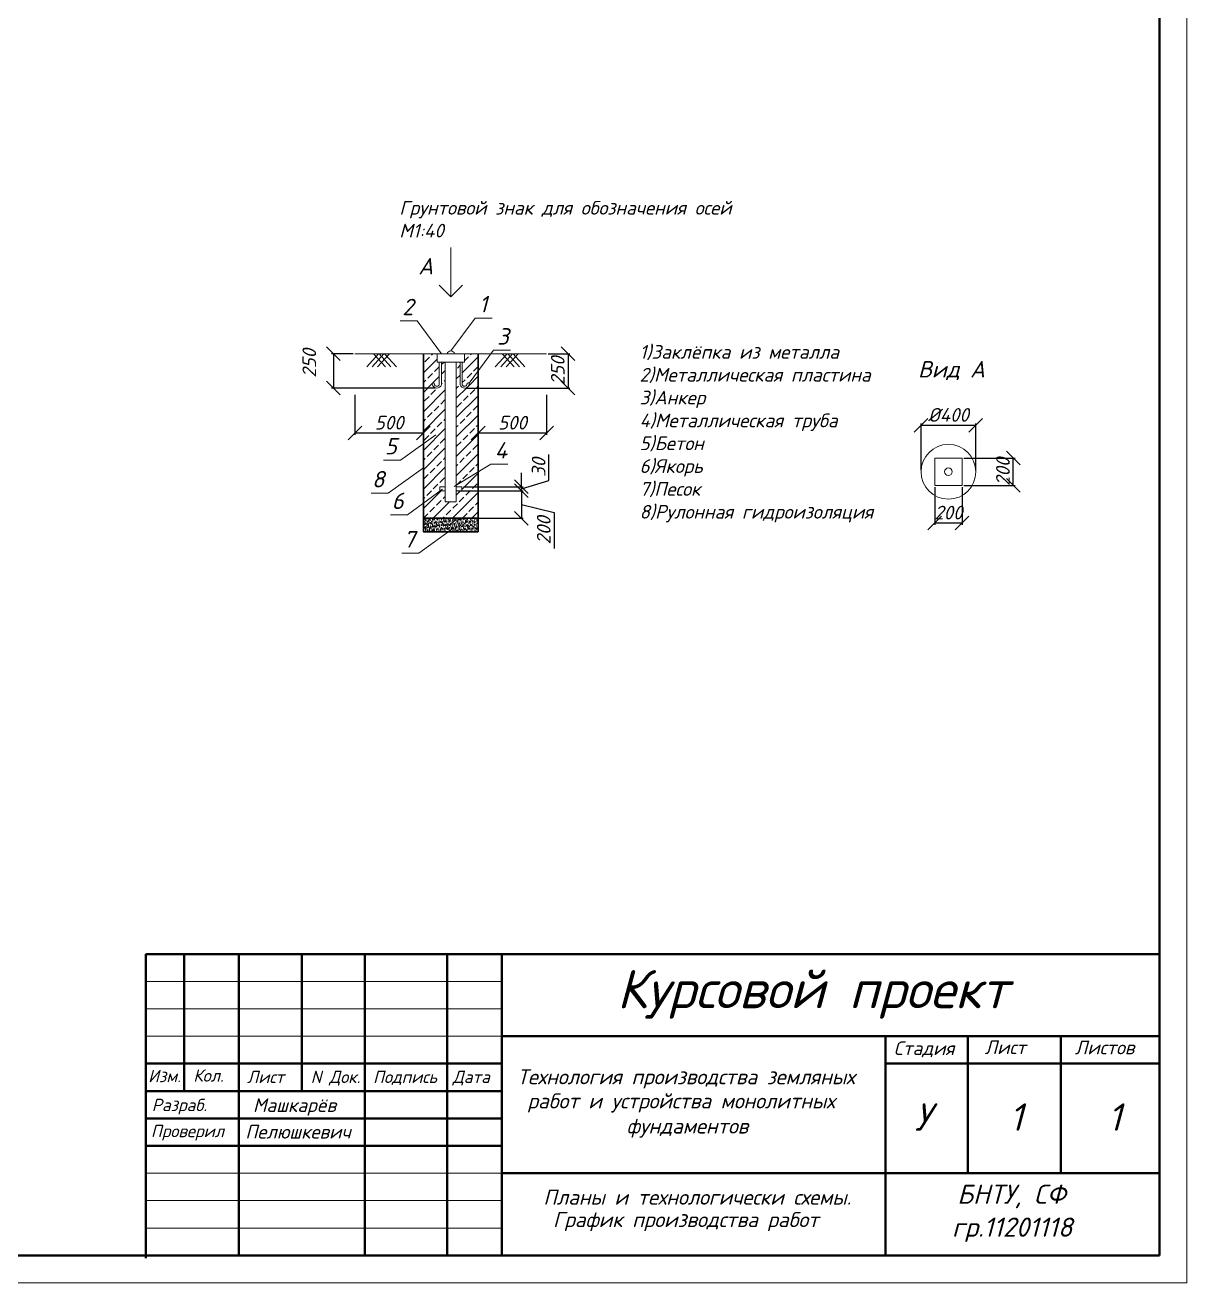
# Model space of a CAD drawing. Header units: millimetres. Extents: x 1422334 to 1587362, y 445536 to 446570.
# Drawn here: x 1587149.9 to 1587361.9, y 445975.7 to 446205.2 of the extents above; entities that cross this region are included whole.
import ezdxf

# ---------------------------------------------------------------- set-up
doc = ezdxf.new("R2010")
doc.units = ezdxf.units.MM
doc.header["$LTSCALE"] = 50
doc.layers.get('0').update_dxf_attribs({"lineweight": 13})
for name, color, linetype, lineweight in [('Buldoze', 7, 'Continuous', 13), ('камаз', 7, 'Continuous', 13), ('оси траншей размеры', 7, 'Continuous', 13), ('Слой 0.13', 7, 'Continuous', 9), ('текст', 7, 'Continuous', 30)]:
    doc.layers.add(name, color=color, linetype=linetype, lineweight=lineweight)
doc.styles.get("Standard").update_dxf_attribs({"font": 'isocpeui.ttf'})
doc.styles.add('стиль2', font='isocpeui.ttf')
doc.dimstyles.new('200', dxfattribs={"dimtxt": 2.5, "dimasz": 2.5, "dimexe": 0.3445, "dimexo": 0.3, "dimtad": 1, "dimlfac": 500, "dimtxsty": 'Standard', "dimblk": 'OBLIQUE', "dimcen": 2.5, "dimadec": 0, "dimazin": 0, "dimtfac": 1, "dimtmove": 0, "dimatfit": 3, "dimfxl": 1, "dimarcsym": 0})

# ---------------------------------------------------------------- blocks, each defined once
blk = doc.blocks.new('_Oblique')
at = {"color": 0, "linetype": 'ByBlock', "lineweight": -2}
blk.add_line((-0.5, -0.5), (0.5, 0.5), dxfattribs=at)
blk = doc.blocks.new('*D1943')
at = {"layer": 'Buldoze', "color": 0, "lineweight": -2, "ltscale": 10000, "transparency": 16777216}
for p, q in [((1587321.19, 446126.22), (1587330.56, 446126.22)), ((1587330.22, 446121.22), (1587330.22, 446126.22)), ((1587321.19, 446121.22), (1587330.56, 446121.22))]:
    blk.add_line(p, q, dxfattribs=at)
at = {"layer": 'Defpoints', "color": 0, "ltscale": 10000, "transparency": 16777216}
for p in [(1587320.89, 446126.22), (1587330.22, 446126.22), (1587320.89, 446121.22)]:
    blk.add_point(p, dxfattribs=at)
at = {"layer": 'Buldoze', "color": 0, "lineweight": -2, "ltscale": 10000, "transparency": 16777216, "xscale": 2.5, "yscale": 2.5, "zscale": 2.5}
for p, rotation in [((1587330.22, 446126.22), 90), ((1587330.22, 446121.22), 270)]:
    blk.add_blockref('_Oblique', p, dxfattribs=dict(at, rotation=rotation))
at = {"layer": 'Buldoze', "color": 0, "ltscale": 10000, "transparency": 16777216, "insert": (1587328.34, 446123.72), "char_height": 2.5, "attachment_point": 5, "rotation": 90}
blk.add_mtext('200', dxfattribs=at)
blk = doc.blocks.new('*D1944')
at = {"layer": 'Buldoze', "color": 0, "lineweight": -2, "ltscale": 10000, "transparency": 16777216}
for p, q in [((1587315.89, 446120.92), (1587315.89, 446114.06)), ((1587320.89, 446120.92), (1587320.89, 446114.06)), ((1587315.89, 446114.4), (1587320.89, 446114.4))]:
    blk.add_line(p, q, dxfattribs=at)
at = {"layer": 'Defpoints', "color": 0, "ltscale": 10000, "transparency": 16777216}
for p in [(1587315.89, 446121.22), (1587320.89, 446121.22), (1587320.89, 446114.4)]:
    blk.add_point(p, dxfattribs=at)
at = {"layer": 'Buldoze', "color": 0, "lineweight": -2, "ltscale": 10000, "transparency": 16777216, "xscale": 2.5, "yscale": 2.5, "zscale": 2.5, "rotation": 180}
blk.add_blockref('_Oblique', (1587315.89, 446114.4), dxfattribs=at)
at = {"layer": 'Buldoze', "color": 0, "lineweight": -2, "ltscale": 10000, "transparency": 16777216, "xscale": 2.5, "yscale": 2.5, "zscale": 2.5}
blk.add_blockref('_Oblique', (1587320.89, 446114.4), dxfattribs=at)
at = {"layer": 'Buldoze', "color": 0, "ltscale": 10000, "transparency": 16777216, "insert": (1587318.39, 446116.27), "char_height": 2.5, "attachment_point": 5}
blk.add_mtext('200', dxfattribs=at)
blk = doc.blocks.new('*D1945')
at = {"layer": 'Buldoze', "color": 0, "lineweight": -2, "ltscale": 10000, "transparency": 16777216}
for p, q in [((1587313.39, 446124.02), (1587313.39, 446132.56)), ((1587313.39, 446132.22), (1587323.39, 446132.22)), ((1587323.39, 446124.02), (1587323.39, 446132.56))]:
    blk.add_line(p, q, dxfattribs=at)
at = {"layer": 'Defpoints', "color": 0, "ltscale": 10000, "transparency": 16777216}
for p in [(1587323.39, 446132.22), (1587313.39, 446123.72), (1587323.39, 446123.72)]:
    blk.add_point(p, dxfattribs=at)
at = {"layer": 'Buldoze', "color": 0, "lineweight": -2, "ltscale": 10000, "transparency": 16777216, "xscale": 2.5, "yscale": 2.5, "zscale": 2.5, "rotation": 180}
blk.add_blockref('_Oblique', (1587313.39, 446132.22), dxfattribs=at)
at = {"layer": 'Buldoze', "color": 0, "lineweight": -2, "ltscale": 10000, "transparency": 16777216, "xscale": 2.5, "yscale": 2.5, "zscale": 2.5}
blk.add_blockref('_Oblique', (1587323.39, 446132.22), dxfattribs=at)
at = {"layer": 'Buldoze', "color": 0, "ltscale": 10000, "transparency": 16777216, "insert": (1587318.39, 446134.1), "char_height": 2.5, "attachment_point": 5}
blk.add_mtext('%%C400', dxfattribs=at)
blk = doc.blocks.new('*D1946')
at = {"layer": 'Buldoze', "color": 0, "lineweight": -2, "ltscale": 10000, "transparency": 16777216}
for p, q in [((1587228.87, 446120.25), (1587240.8, 446120.25)), ((1587240.45, 446120.25), (1587240.45, 446115.25)), ((1587240.45, 446117.75), (1587246.41, 446116.31)), ((1587228.87, 446115.25), (1587240.8, 446115.25)), ((1587246.41, 446116.31), (1587246.41, 446109.75))]:
    blk.add_line(p, q, dxfattribs=at)
at = {"layer": 'Defpoints', "color": 0, "ltscale": 10000, "transparency": 16777216}
for p in [(1587228.57, 446120.25), (1587228.57, 446115.25), (1587240.45, 446115.25)]:
    blk.add_point(p, dxfattribs=at)
at = {"layer": 'Buldoze', "color": 0, "lineweight": -2, "ltscale": 10000, "transparency": 16777216, "xscale": 2.5, "yscale": 2.5, "zscale": 2.5}
for p, rotation in [((1587240.45, 446120.25), 90), ((1587240.45, 446115.25), 270)]:
    blk.add_blockref('_Oblique', p, dxfattribs=dict(at, rotation=rotation))
at = {"layer": 'Buldoze', "color": 0, "ltscale": 10000, "transparency": 16777216, "insert": (1587244.53, 446113.03), "char_height": 2.5, "attachment_point": 5, "rotation": 90}
blk.add_mtext('200', dxfattribs=at)
blk = doc.blocks.new('*D1947')
at = {"layer": 'Buldoze', "color": 0, "lineweight": -2, "ltscale": 10000, "transparency": 16777216}
for p, q in [((1587245.49, 446122.14), (1587245.49, 446126.88)), ((1587240.45, 446121), (1587240.45, 446123.5)), ((1587240.45, 446120.63), (1587245.49, 446122.14)), ((1587229.87, 446121), (1587240.8, 446121)), ((1587229.87, 446120.25), (1587240.8, 446120.25)), ((1587240.45, 446120.25), (1587240.45, 446121)), ((1587240.45, 446120.25), (1587240.45, 446121)), ((1587240.45, 446120.25), (1587240.45, 446117.75))]:
    blk.add_line(p, q, dxfattribs=at)
at = {"layer": 'Defpoints', "color": 0, "ltscale": 10000, "transparency": 16777216}
for p in [(1587229.57, 446121), (1587229.57, 446120.25), (1587240.45, 446121)]:
    blk.add_point(p, dxfattribs=at)
at = {"layer": 'Buldoze', "color": 0, "lineweight": -2, "ltscale": 10000, "transparency": 16777216, "xscale": 2.5, "yscale": 2.5, "zscale": 2.5}
for p, rotation in [((1587240.45, 446121), 270), ((1587240.45, 446120.25), 90)]:
    blk.add_blockref('_Oblique', p, dxfattribs=dict(at, rotation=rotation))
at = {"layer": 'Buldoze', "color": 0, "ltscale": 10000, "transparency": 16777216, "insert": (1587243.61, 446124.51), "char_height": 2.5, "attachment_point": 5, "rotation": 90}
blk.add_mtext('30', dxfattribs=at)
blk = doc.blocks.new('*D1948')
at = {"layer": 'Buldoze', "color": 0, "lineweight": -2, "ltscale": 10000, "transparency": 16777216}
for p, q in [((1587210.07, 446137.77), (1587210.07, 446130.46)), ((1587222.57, 446137.77), (1587222.57, 446130.46)), ((1587210.07, 446130.81), (1587222.57, 446130.81))]:
    blk.add_line(p, q, dxfattribs=at)
at = {"layer": 'Defpoints', "color": 0, "ltscale": 10000, "transparency": 16777216}
for p in [(1587210.07, 446138.07), (1587222.57, 446138.07), (1587222.57, 446130.81)]:
    blk.add_point(p, dxfattribs=at)
at = {"layer": 'Buldoze', "color": 0, "lineweight": -2, "ltscale": 10000, "transparency": 16777216, "xscale": 2.5, "yscale": 2.5, "zscale": 2.5, "rotation": 180}
blk.add_blockref('_Oblique', (1587210.07, 446130.81), dxfattribs=at)
at = {"layer": 'Buldoze', "color": 0, "lineweight": -2, "ltscale": 10000, "transparency": 16777216, "xscale": 2.5, "yscale": 2.5, "zscale": 2.5}
blk.add_blockref('_Oblique', (1587222.57, 446130.81), dxfattribs=at)
at = {"layer": 'Buldoze', "color": 0, "ltscale": 10000, "transparency": 16777216, "insert": (1587216.32, 446132.68), "char_height": 2.5, "attachment_point": 5}
blk.add_mtext('500', dxfattribs=at)
blk = doc.blocks.new('*D1949')
at = {"layer": 'Buldoze', "color": 0, "lineweight": -2, "ltscale": 10000, "transparency": 16777216}
for p, q in [((1587232.57, 446137.77), (1587232.57, 446130.46)), ((1587245.07, 446137.77), (1587245.07, 446130.46)), ((1587232.57, 446130.81), (1587245.07, 446130.81))]:
    blk.add_line(p, q, dxfattribs=at)
at = {"layer": 'Defpoints', "color": 0, "ltscale": 10000, "transparency": 16777216}
for p in [(1587232.57, 446138.07), (1587245.07, 446138.07), (1587245.07, 446130.81)]:
    blk.add_point(p, dxfattribs=at)
at = {"layer": 'Buldoze', "color": 0, "lineweight": -2, "ltscale": 10000, "transparency": 16777216, "xscale": 2.5, "yscale": 2.5, "zscale": 2.5, "rotation": 180}
blk.add_blockref('_Oblique', (1587232.57, 446130.81), dxfattribs=at)
at = {"layer": 'Buldoze', "color": 0, "lineweight": -2, "ltscale": 10000, "transparency": 16777216, "xscale": 2.5, "yscale": 2.5, "zscale": 2.5}
blk.add_blockref('_Oblique', (1587245.07, 446130.81), dxfattribs=at)
at = {"layer": 'Buldoze', "color": 0, "ltscale": 10000, "transparency": 16777216, "insert": (1587238.82, 446132.68), "char_height": 2.5, "attachment_point": 5}
blk.add_mtext('500', dxfattribs=at)
blk = doc.blocks.new('*D1950')
at = {"layer": 'Buldoze', "color": 0, "lineweight": -2, "ltscale": 10000, "transparency": 16777216}
for p, q in [((1587209.77, 446145.25), (1587205.81, 446145.25)), ((1587206.16, 446145.25), (1587206.16, 446139)), ((1587224.69, 446139), (1587205.81, 446139))]:
    blk.add_line(p, q, dxfattribs=at)
at = {"layer": 'Defpoints', "color": 0, "ltscale": 10000, "transparency": 16777216}
for p in [(1587210.07, 446145.25), (1587206.16, 446139), (1587224.99, 446139)]:
    blk.add_point(p, dxfattribs=at)
at = {"layer": 'Buldoze', "color": 0, "lineweight": -2, "ltscale": 10000, "transparency": 16777216, "xscale": 2.5, "yscale": 2.5, "zscale": 2.5}
for p, rotation in [((1587206.16, 446145.25), 90), ((1587206.16, 446139), 270)]:
    blk.add_blockref('_Oblique', p, dxfattribs=dict(at, rotation=rotation))
at = {"layer": 'Buldoze', "color": 0, "ltscale": 10000, "transparency": 16777216, "insert": (1587201.75, 446143.51), "char_height": 2.5, "attachment_point": 5, "rotation": 90}
blk.add_mtext('250', dxfattribs=at)
blk = doc.blocks.new('*D1951')
at = {"layer": 'Buldoze', "color": 0, "lineweight": -2, "ltscale": 10000, "transparency": 16777216}
for p, q in [((1587245.37, 446145.25), (1587249.32, 446145.25)), ((1587248.98, 446145.25), (1587248.98, 446139)), ((1587230.45, 446139), (1587249.32, 446139))]:
    blk.add_line(p, q, dxfattribs=at)
at = {"layer": 'Defpoints', "color": 0, "ltscale": 10000, "transparency": 16777216}
for p in [(1587245.07, 446145.25), (1587230.15, 446139), (1587248.98, 446139)]:
    blk.add_point(p, dxfattribs=at)
at = {"layer": 'Buldoze', "color": 0, "lineweight": -2, "ltscale": 10000, "transparency": 16777216, "xscale": 2.5, "yscale": 2.5, "zscale": 2.5}
for p, rotation in [((1587248.98, 446145.25), 90), ((1587248.98, 446139), 270)]:
    blk.add_blockref('_Oblique', p, dxfattribs=dict(at, rotation=rotation))
at = {"layer": 'Buldoze', "color": 0, "ltscale": 10000, "transparency": 16777216, "insert": (1587247.1, 446142.13), "char_height": 2.5, "attachment_point": 5, "rotation": 90}
blk.add_mtext('250', dxfattribs=at)

msp = doc.modelspace()

# ---------------------------------------------------------------- hatches: boundary and pattern name
at = {"layer": 'Buldoze', "ltscale": 10000}
h = msp.add_hatch(dxfattribs=at)
h.set_pattern_fill('JIS_STN_2.5', color=250)
h.set_pattern_definition([(45, (1282.0213, 276.5376), (-1.767766953, 1.767766953), []), (45, (1283.7863, 276.5376), (-1.767766953, 1.767766953), [1.2, -0.5])])
edge = h.paths.add_edge_path()
edge.add_line((1587222.568356, 446115.251755), (1587232.568356, 446115.251755))
edge.add_line((1587232.568356, 446115.251755), (1587232.568356, 446145.251755))
edge.add_line((1587232.568356, 446145.251755), (1587230.068356, 446145.251755))
edge.add_line((1587230.068356, 446145.251755), (1587230.068356, 446143.751755))
edge.add_line((1587230.068356, 446143.751755), (1587229.668933, 446143.751755))
edge.add_line((1587229.668933, 446143.751755), (1587229.668933, 446139.60382))
edge.add_arc((1587230.104055, 446139.800485), 0.477502, 204.3217669, 371.95287299)
edge.add_spline(control_points=[(1587230.571204, 446139.899379), (1587230.690857, 446139.935972), (1587230.901183, 446140.000297), (1587230.93849, 446139.794719), (1587230.954574, 446139.706092)], knot_values=[0, 0, 0, 0, 0.3037911877, 0.5340077235, 0.5340077235, 0.5340077235, 0.5340077235], degree=3, periodic=0)
edge.add_arc((1587230.098847, 446139.867677), 0.870849, 197.6371309, 349.30686741, ccw=False)
edge.add_line((1587229.268933, 446139.60382), (1587229.268933, 446143.751755))
edge.add_line((1587229.268933, 446143.751755), (1587228.568356, 446143.751755))
edge.add_line((1587228.568356, 446143.751755), (1587228.568356, 446121.001755))
edge.add_line((1587228.568356, 446121.001755), (1587229.568356, 446121.001755))
edge.add_line((1587229.568356, 446121.001755), (1587229.568356, 446120.251755))
edge.add_line((1587229.568356, 446120.251755), (1587228.568356, 446120.251755))
edge.add_line((1587228.568356, 446120.251755), (1587228.568356, 446118.251755))
edge.add_line((1587228.568356, 446118.251755), (1587226.568356, 446118.251755))
edge.add_line((1587226.568356, 446118.251755), (1587226.568356, 446120.251755))
edge.add_line((1587226.568356, 446120.251755), (1587225.568356, 446120.251755))
edge.add_line((1587225.568356, 446120.251755), (1587225.568356, 446121.001755))
edge.add_line((1587225.568356, 446121.001755), (1587226.568356, 446121.001755))
edge.add_line((1587226.568356, 446121.001755), (1587226.568356, 446143.751755))
edge.add_line((1587226.568356, 446143.751755), (1587225.867779, 446143.751755))
edge.add_line((1587225.867779, 446143.751755), (1587225.867779, 446139.60382))
edge.add_arc((1587225.037865, 446139.867677), 0.870849, 190.69313259, 342.3628691, ccw=False)
edge.add_spline(control_points=[(1587224.182138, 446139.706092), (1587224.198222, 446139.794719), (1587224.235529, 446140.000297), (1587224.445855, 446139.935972), (1587224.565507, 446139.899379)], knot_values=[0, 0, 0, 0, 0.2302165358, 0.5340077235, 0.5340077235, 0.5340077235, 0.5340077235], degree=3, periodic=0)
edge.add_arc((1587225.032657, 446139.800485), 0.477502, 168.04712701, 335.6782331)
edge.add_line((1587225.467779, 446139.60382), (1587225.467779, 446143.751755))
edge.add_line((1587225.467779, 446143.751755), (1587225.068356, 446143.751755))
edge.add_line((1587225.068356, 446143.751755), (1587225.068356, 446145.251755))
edge.add_line((1587225.068356, 446145.251755), (1587222.568356, 446145.251755))
edge.add_line((1587222.568356, 446145.251755), (1587222.568356, 446115.251755))
at = {"layer": 'Buldoze', "lineweight": 30, "ltscale": 10000}
h = msp.add_hatch(dxfattribs=at)
h.set_pattern_fill('AR-SAND', color=250, scale=0.01)
h.set_pattern_definition([(37.5, (1282.02134, 276.5376), (-0.01600031296, 0.48941323733), [0, -0.38608, 0, -0.4318, 0, -0.41275]), (7.5, (1282.02134, 276.5376), (0.44952328314, 0.71682510057), [0, -0.20828, 0, -0.34798, 0, -0.13335]), (327.5, (1281.7089, 276.5376), (0.79099237024, 0.00143718468), [0, -0.127, 0, -0.4572, 0, -0.5969]), (317.5, (1281.7089, 276.5376), (0.76355645247, 0.22292932326), [0, -0.0635, 0, -0.29972, 0, -0.3429])])
h.paths.add_polyline_path([(1587232.568356, 446112.751755), (1587232.568356, 446115.251755), (1587222.568356, 446115.251755), (1587222.568356, 446112.751755)])

# ---------------------------------------------------------------- linework, layer by layer
for p, q in [((1587236.906927, 446030.713928), (1587171.906927, 446030.713928)), ((1587236.906927, 446025.713928), (1587171.906927, 446025.713928)), ((1587236.906927, 446020.713928), (1587171.906927, 446020.713928)), ((1587236.906927, 445995.713928), (1587171.906927, 445995.713928)), ((1587236.906927, 445990.713928), (1587171.906927, 445990.713928)), ((1587236.906927, 445985.713928), (1587171.906927, 445985.713928))]:
    msp.add_line(p, q)
at = {"layer": 'Buldoze', "ltscale": 10000}
for p, q in [((1587227.568356, 446164.653321), (1587227.568356, 446155.653321)), ((1587227.568356, 446155.653321), (1587225.447035, 446157.774641)), ((1587227.568356, 446155.653321), (1587229.689676, 446157.774641)), ((1587210.068356, 446145.251755), (1587245.068356, 446145.251755)), ((1587222.568356, 446138.06835), (1587222.568356, 446145.251755)), ((1587227.568356, 446145.251755), (1587225.068356, 446145.251755)), ((1587225.068356, 446145.251755), (1587225.068356, 446143.751755)), ((1587226.868356, 446145.251755), (1587227.568356, 446145.251755)), ((1587227.568356, 446145.251755), (1587230.068356, 446145.251755)), ((1587227.568356, 446145.251755), (1587228.268356, 446145.251755)), ((1587230.068356, 446143.751755), (1587230.068356, 446145.251755)), ((1587232.568356, 446145.251755), (1587232.568356, 446138.06835)), ((1587225.068356, 446143.751755), (1587230.068356, 446143.751755)), ((1587225.467779, 446143.751755), (1587225.467779, 446139.60382)), ((1587225.867779, 446143.751755), (1587225.867779, 446139.60382)), ((1587226.568356, 446143.751755), (1587227.568356, 446143.751755)), ((1587226.568356, 446143.751755), (1587226.568356, 446118.251755)), ((1587227.568356, 446143.751755), (1587228.568356, 446143.751755)), ((1587228.568356, 446143.751755), (1587228.568356, 446120.251755)), ((1587229.268933, 446143.751755), (1587229.268933, 446139.60382)), ((1587229.668933, 446143.751755), (1587229.668933, 446139.60382)), ((1587315.890501, 446126.220191), (1587315.890501, 446121.220191)), ((1587320.890501, 446126.220191), (1587315.890501, 446126.220191)), ((1587320.890501, 446121.220191), (1587320.890501, 446126.220191)), ((1587226.568356, 446121.001755), (1587225.568356, 446121.001755)), ((1587225.568356, 446121.001755), (1587225.568356, 446120.251755)), ((1587225.568356, 446120.251755), (1587226.568356, 446120.251755)), ((1587228.568356, 446118.251755), (1587228.568356, 446121.001755)), ((1587228.568356, 446121.001755), (1587229.568356, 446121.001755)), ((1587229.568356, 446120.251755), (1587228.568356, 446120.251755)), ((1587229.568356, 446121.001755), (1587229.568356, 446120.251755)), ((1587315.890501, 446121.220191), (1587320.890501, 446121.220191)), ((1587226.568356, 446118.251755), (1587228.568356, 446118.251755))]:
    msp.add_line(p, q, dxfattribs=at)
at = {"layer": 'Buldoze', "lineweight": 30, "ltscale": 10000}
for p, q in [((1587214.374445, 446145.251755), (1587212.219716, 446142.853006)), ((1587215.374445, 446145.251755), (1587213.219716, 446142.853006)), ((1587213.481238, 446145.251755), (1587215.635967, 446142.853006)), ((1587216.374445, 446145.251755), (1587214.219716, 446142.853006)), ((1587214.481238, 446145.251755), (1587216.635967, 446142.853006)), ((1587215.481238, 446145.251755), (1587217.635967, 446142.853006)), ((1587222.568356, 446145.251755), (1587222.568356, 446115.251755)), ((1587232.568356, 446115.251755), (1587232.568356, 446145.251755)), ((1587237.850763, 446145.251755), (1587235.696034, 446142.853006)), ((1587238.850763, 446145.251755), (1587236.696034, 446142.853006)), ((1587236.957556, 446145.251755), (1587239.112285, 446142.853006)), ((1587239.850763, 446145.251755), (1587237.696034, 446142.853006)), ((1587237.957556, 446145.251755), (1587240.112285, 446142.853006)), ((1587238.957556, 446145.251755), (1587241.112285, 446142.853006)), ((1587222.568356, 446115.251755), (1587232.568356, 446115.251755)), ((1587222.568356, 446115.251755), (1587222.568356, 446112.751755)), ((1587232.568356, 446112.751755), (1587232.568356, 446115.251755)), ((1587222.568356, 446112.751755), (1587232.568356, 446112.751755))]:
    msp.add_line(p, q, dxfattribs=at)
at = {"layer": 'Buldoze', "ltscale": 10000}
for radius in [5, 0.7]:
    msp.add_circle((1587318.390501, 446123.720191), radius, dxfattribs=at)
for centre, radius, start, end in [((1587227.568356, 446145.038905), 0.731646, 16.91304329, 163.08695673), ((1587225.037865, 446139.867677), 0.870849, 190.69313259, 342.3628691), ((1587225.032657, 446139.800485), 0.477502, 168.04712701, 335.6782331), ((1587230.098847, 446139.867677), 0.870849, 197.6371309, 349.30686741), ((1587230.104055, 446139.800485), 0.477502, 204.3217669, 11.952873)]:
    msp.add_arc(centre, radius, start, end, dxfattribs=at)
for points in [[(1587224.182138, 446139.706092), (1587224.262545, 446139.92181), (1587224.565507, 446139.899379)], [(1587230.954574, 446139.706092), (1587230.874166, 446139.92181), (1587230.571204, 446139.899379)]]:
    msp.add_spline(points, degree=3, dxfattribs=at)
at = {"layer": 'камаз', "ltscale": 10000}
for p, q in [((1587221.452667, 446151.261597), (1587218.34885, 446151.261597)), ((1587221.452667, 446151.261597), (1587225.891418, 446145.251755)), ((1587232.013099, 446151.780368), (1587227.574348, 446145.770526)), ((1587232.013099, 446151.780368), (1587235.116916, 446151.780368)), ((1587235.34356, 446145.8942), (1587230.904809, 446139.884358)), ((1587235.34356, 446145.8942), (1587238.447376, 446145.8942)), ((1587218.420995, 446125.864316), (1587224.837554, 446130.492568)), ((1587218.420995, 446125.864316), (1587215.317179, 446125.864316)), ((1587216.151797, 446119.838279), (1587222.568356, 446124.466531)), ((1587234.894062, 446125.108456), (1587228.178804, 446121.033154)), ((1587234.894062, 446125.108456), (1587237.997879, 446125.108456)), ((1587216.151797, 446119.838279), (1587213.04798, 446119.838279)), ((1587219.651797, 446115.892011), (1587226.068356, 446120.520263)), ((1587219.651797, 446115.892011), (1587216.54798, 446115.892011)), ((1587221.735995, 446108.870391), (1587228.152554, 446113.498643)), ((1587221.735995, 446108.870391), (1587218.632179, 446108.870391))]:
    msp.add_line(p, q, dxfattribs=at)
at = {"layer": 'Слой 0.13', "ltscale": 10000}
for p in [(1587361.906927, 446569.713928), (1586520.906927, 445975.713928)]:
    msp.add_line(p, (1587361.906927, 445975.713928), dxfattribs=at)
at = {"layer": 'Слой 0.13', "lineweight": 40, "ltscale": 10000}
for p, q in [((1587356.906927, 446564.713928), (1587356.906927, 445980.713928)), ((1587171.906927, 445980.713928), (1587171.906927, 446035.713928)), ((1587171.906927, 446035.713928), (1587356.906927, 446035.713928)), ((1587171.906927, 445980.247788), (1587171.906927, 446035.247788)), ((1587178.906927, 446010.713928), (1587178.906927, 446035.713928)), ((1587188.906927, 446035.713928), (1587188.906927, 445980.713928)), ((1587200.406927, 446035.713928), (1587200.406927, 446010.713928)), ((1587211.906927, 445980.713928), (1587211.906927, 446035.713928)), ((1587226.906927, 446035.713928), (1587226.906927, 445980.713928)), ((1587236.906927, 446035.713928), (1587236.906927, 445980.713928)), ((1587356.906927, 446036.180067), (1587356.906927, 445981.180067)), ((1587236.906927, 446020.713928), (1587356.906927, 446020.713928)), ((1587306.906927, 446020.713928), (1587306.906927, 445980.713928)), ((1587321.906927, 446020.713928), (1587321.906927, 445995.713928)), ((1587338.906927, 446020.713928), (1587338.906927, 445995.713928)), ((1587236.906927, 446015.713928), (1587171.906927, 446015.713928)), ((1587306.906927, 446015.713928), (1587356.906927, 446015.713928)), ((1587236.906927, 446010.713928), (1587171.906927, 446010.713928)), ((1587236.906927, 446005.713928), (1587171.906927, 446005.713928)), ((1587236.906927, 446000.713928), (1587171.906927, 446000.713928)), ((1587356.906927, 445995.713928), (1587236.906927, 445995.713928)), ((1586540.906927, 445980.713928), (1587356.906927, 445980.713928)), ((1587356.906927, 445980.713928), (1587171.906927, 445980.713928))]:
    msp.add_line(p, q, dxfattribs=at)

# ---------------------------------------------------------------- texts
for s, p in [('Изм.', (1587172.338236, 446012.326045)), ('Кол.', (1587180.572479, 446012.421326)), ('Лист', (1587190.392879, 446012.175741)), ('N Док.', (1587202.013725, 446012.175741)), ('Подпись', (1587213.392879, 446012.175741)), ('Дата', (1587227.915097, 446012.175741))]:
    msp.add_text(s, height=2.25).set_placement(p)
at = {"attachment_point": 1}
for s, insert, char_height, width in [('{\\fISOCPEUR|b0|i1|c204|p34; Разраб.}', (1587171.572366, 446009.305791), 2.25, 12.94505509), ('Машкарёв ', (1587191.467804, 446009.3994), 2.5, 22.74938513), ('\\pi5.3087;У', (1587306.906927, 446008.465824), 5, 15), ('\\pi7.5928;1', (1587321.906927, 446008.465824), 5, 17), ('\\pi7.5928;1', (1587339.871014, 446008.465824), 5, 17), ('{\\fISOCPEUR|b0|i1|c204|p34;Проверил}', (1587172.834678, 446004.541896), 2.25, 12.94505509), ('{\\fISOCPEUR|b0|i1|c204|p34;Пелюшкевич }', (1587190.065037, 446004.541896), 2.5, 22.74938513)]:
    msp.add_mtext(s, dxfattribs=dict(at, insert=insert, char_height=char_height, width=width))
at = {"layer": 'Buldoze', "ltscale": 10000, "insert": (1587262.028078, 446146.843444), "char_height": 2.5, "attachment_point": 1}
msp.add_mtext_dynamic_manual_height_columns('1)Заклёпка из металла\\P2)Металлическая пластина\\P3)Анкер\\P4)Металлическая труба\\P5)Бетон\\P6)Якорь\\P7)Песок\\P8)Рулонная гидроизоляция', width=45.70598744, gutter_width=25, heights=[0], dxfattribs=at)
at = {"layer": 'камаз', "ltscale": 10000, "char_height": 3}
for s, width, insert, attachment_point in [('А', 3.53199337, (1587221.646892, 446162.737445), 1), ('1', 3, (1587232.709615, 446155.806853), 1), ('2', 3, (1587220.756151, 446155.288083), 3), ('3', 3, (1587236.040076, 446149.920686), 1), ('Вид А', 57.833788, (1587312.846743, 446143.928623), 1), ('5', 3, (1587217.724479, 446129.890802), 3), ('4', 3, (1587235.590579, 446129.134942), 1), ('8', 3, (1587215.455281, 446123.864765), 3), ('6', 3, (1587218.955281, 446119.918497), 3), ('7', 3, (1587221.039479, 446112.896877), 3)]:
    msp.add_mtext_dynamic_manual_height_columns(s, width=width, gutter_width=25, heights=[0], dxfattribs=dict(at, insert=insert, attachment_point=attachment_point))
at = {"layer": 'оси траншей размеры', "ltscale": 10000, "insert": (1587218.175975, 446173.147148), "char_height": 2.5, "attachment_point": 1}
msp.add_mtext_dynamic_manual_height_columns('Грунтовой знак для обозначения осей М1:40', width=61.19679913, gutter_width=25, heights=[0], dxfattribs=at)
at = {"layer": 'Слой 0.13', "ltscale": 10000}
for s, height, p in [('Курсовой проект', 7, (1587257.897304, 446025.826021)), ('БНТУ, СФ', 3.5, (1587320.000129, 445990.136294)), ('гр.11201118', 3.5, (1587319.051761, 445984.127758))]:
    msp.add_text(s, height=height, dxfattribs=at).set_placement(p)
at = {"layer": 'текст', "style": 'стиль2'}
for s, height, p in [('Стадия', 2.5, (1587308.412828, 446017.278719)), ('Лист', 2.5, (1587324.999394, 446017.446269)), ('Листов', 2.5, (1587341.466126, 446017.415185)), ('Технология производства земляных', 2.75, (1587239.695722, 446011.945927)), ('работ и устройства монолитных', 2.75, (1587241.569412, 446007.546144)), ('фундаментов', 2.75, (1587259.65048, 446002.959133)), ('Планы и технологически схемы.', 2.75, (1587244.469257, 445989.977617)), ('График производства работ', 2.75, (1587246.227591, 445985.888434))]:
    msp.add_text(s, height=height, dxfattribs=at).set_placement(p)

# ---------------------------------------------------------------- dimensions: what is measured, and where the dimension line sits
at = {"layer": 'Buldoze', "ltscale": 10000}
for base, p1, p2, override, picture, middle in [((1587206.158363, 446138.998426), (1587210.068356, 446145.251755), (1587224.985126, 446138.998426), {"dimlfac": 40, "dimrnd": 10, "dimtmove": 1}, '*D1950', (1587201.751363, 446143.509691)), ((1587240.454879, 446121.001755), (1587229.568356, 446120.251755), (1587229.568356, 446121.001755), {"dimlfac": 40, "dimtmove": 1}, '*D1947', (1587243.611879, 446122.761355))]:
    dim = msp.add_linear_dim(base=base, p1=p1, p2=p2, angle=90, dimstyle='200', override=override, dxfattribs=at)
    dim.commit()
    dim.dimension.update_dxf_attribs({"geometry": picture, "text_midpoint": middle})
for base, p1, p2, override, picture, middle in [((1587248.978349, 446138.998426), (1587245.068356, 446145.251755), (1587230.151586, 446138.998426), {"dimlfac": 40, "dimrnd": 10}, '*D1951', (1587248.978349, 446142.125091)), ((1587330.219209, 446126.220191), (1587320.890501, 446121.220191), (1587320.890501, 446126.220191), {"dimlfac": 40, "dimrnd": 1}, '*D1943', (1587330.219209, 446123.720191)), ((1587240.454879, 446115.251755), (1587228.568356, 446120.251755), (1587228.568356, 446115.251755), {"dimlfac": 40, "dimtmove": 1}, '*D1946', (1587246.406145, 446115.681647))]:
    dim = msp.add_linear_dim(base=base, p1=p1, p2=p2, angle=90, dimstyle='200', override=override, dxfattribs=at)
    dim.commit()
    dim.dimension.update_dxf_attribs({"geometry": picture, "text_midpoint": middle, "dimtype": 160})
for base, p1, p2, picture, middle in [((1587222.568356, 446130.806225), (1587210.068356, 446138.06835), (1587222.568356, 446138.06835), '*D1948', (1587216.318356, 446132.681225)), ((1587245.068356, 446130.806225), (1587232.568356, 446138.06835), (1587245.068356, 446138.06835), '*D1949', (1587238.818356, 446132.681225))]:
    dim = msp.add_linear_dim(base=base, p1=p1, p2=p2, dimstyle='200', override={"dimlfac": 40, "dimtmove": 1}, dxfattribs=at)
    dim.commit()
    dim.dimension.update_dxf_attribs({"geometry": picture, "text_midpoint": middle})
dim = msp.add_linear_dim(base=(1587323.390501, 446132.220211), p1=(1587313.390501, 446123.720191), p2=(1587323.390501, 446123.720191), text='%%C<>', dimstyle='200', override={"dimlfac": 40, "dimrnd": 1}, dxfattribs=at)
dim.commit()
dim.dimension.update_dxf_attribs({"geometry": '*D1945', "text_midpoint": (1587318.390501, 446132.220211), "dimtype": 160})
dim = msp.add_linear_dim(base=(1587320.890501, 446114.399739), p1=(1587315.890501, 446121.220191), p2=(1587320.890501, 446121.220191), dimstyle='200', override={"dimlfac": 40, "dimrnd": 1}, dxfattribs=at)
dim.commit()
dim.dimension.update_dxf_attribs({"geometry": '*D1944', "text_midpoint": (1587318.390501, 446114.399739), "dimtype": 160})

doc.saveas('drawing.dxf')
